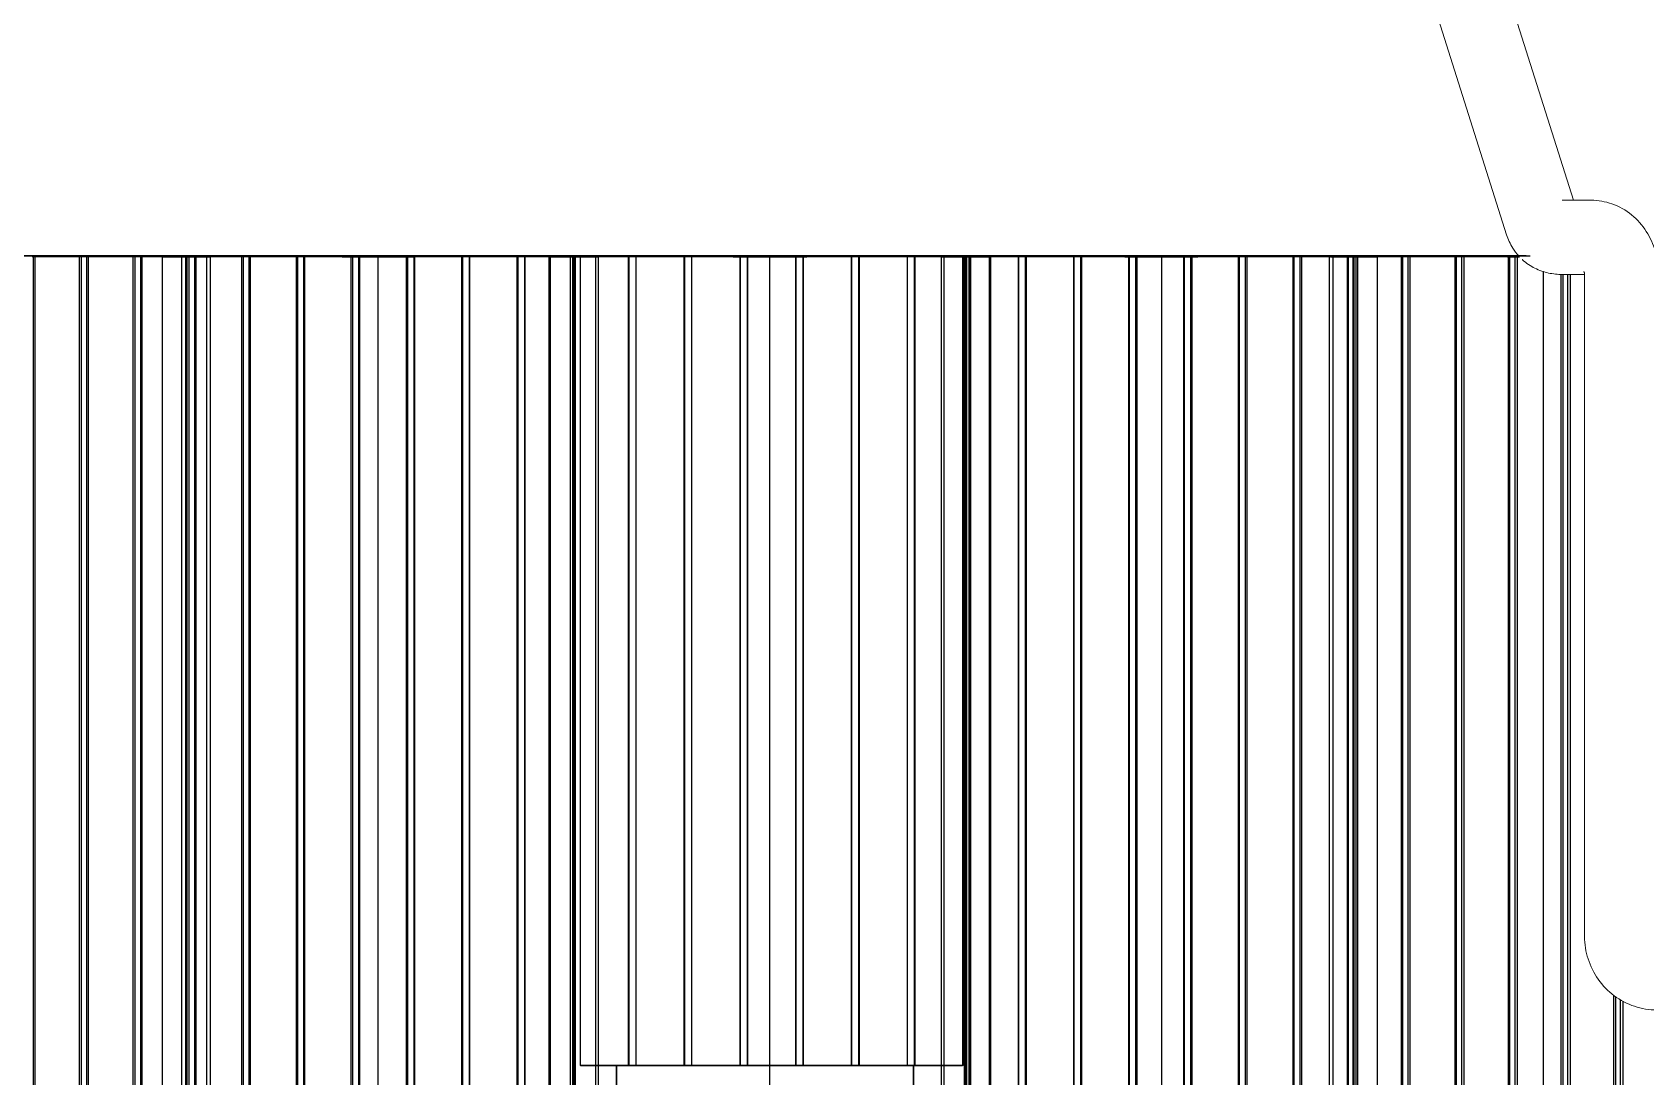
# Model space of a CAD drawing. Header units: millimetres. Extents: x -4172 to 126100, y -2 to 142133.
# Drawn here: x 96424 to 105122, y 44458 to 50088 of the extents above; entities that cross this region are included whole.
import ezdxf

# ---------------------------------------------------------------- set-up
doc = ezdxf.new("R2010")
doc.units = ezdxf.units.MM
doc.header["$LTSCALE"] = 100
doc.layers.add('P_Atmospheric Air (AA)', color=7, linetype='Continuous', lineweight=18, true_color=0x00e100)
doc.layers.add('Visible', color=7, linetype='Continuous', lineweight=25)

msp = doc.modelspace()

# ---------------------------------------------------------------- linework, layer by layer
at = {"layer": 'P_Atmospheric Air (AA)'}
for p, q in [((104732.13, 49182.58), (104407.05, 50209.07)), ((104371.56, 48996.27), (104025.72, 50088.31)), ((104828.24, 49182.58), (104671.32, 49182.58)), ((104791.72, 48782.58), (104671.32, 48782.58)), ((104791.72, 45217.58), (104791.72, 48782.58))]:
    msp.add_line(p, q, dxfattribs=at)
for points, knots in [([(104025.72, 50088.31), (103906.89, 50463.52), (103782.61, 50820.71), (103524.39, 51495.71), (103390.46, 51813.53), (103114.42, 52406.79), (102972.31, 52682.23), (102681.64, 53188.07), (102533.08, 53418.46), (102231.6, 53831.99), (102078.69, 54015.11), (101924.87, 54173.86)], [5.49778714, 5.49778714, 5.49778714, 5.49778714, 5.59168604, 5.59168604, 5.68558494, 5.68558494, 5.77948384, 5.77948384, 5.87338274, 5.87338274, 5.96728164, 5.96728164, 5.96728164, 5.96728164]), ([(105191.72, 48782.58), (105191.72, 48820.64), (105186.85, 48858.71), (105167.19, 48932.73), (105152.4, 48968.69), (105112.52, 49035.83), (105087.4, 49067.03), (105027.17, 49120.56), (104992.04, 49142.89), (104918.07, 49172.47), (104879.91, 49180.81), (104836.97, 49182.49), (104832.61, 49182.58), (104828.24, 49182.58)], [4.712389, 4.712389, 4.712389, 4.712389, 5.0265482, 5.0265482, 5.3407075, 5.3407075, 5.6548668, 5.6548668, 5.9672988, 5.9672988, 6.2510981, 6.2510981, 6.2831853, 6.2831853, 6.2831853, 6.2831853]), ([(104436.87, 48882.58), (104425.03, 48895.54), (104414.37, 48909.53), (104390.56, 48947.04), (104379.4, 48971.5), (104371.56, 48996.27)], [5.70553485, 5.70553485, 5.70553485, 5.70553485, 5.82943203, 5.82943203, 6.02243464, 6.02243464, 6.02243464, 6.02243464]), ([(104671.32, 48782.58), (104647.26, 48782.58), (104622.59, 48785.02), (104573.12, 48795.96), (104548.32, 48804.5), (104500.75, 48828.32), (104478.02, 48843.64), (104457.33, 48862.24), (104456.95, 48862.58), (104456.57, 48862.93)], [5.05742163, 5.05742163, 5.05742163, 5.05742163, 5.25042423, 5.25042423, 5.44342683, 5.44342683, 5.63642943, 5.63642943, 5.64002162, 5.64002162, 5.64002162, 5.64002162]), ([(104791.72, 48782.58), (104791.72, 48783.77), (104791.68, 48784.97), (104791.48, 48787.33), (104791.34, 48788.5), (104790.96, 48790.81), (104790.71, 48791.94), (104790.14, 48794.11), (104789.81, 48795.11), (104789.14, 48796.88), (104788.8, 48797.54), (104788.55, 48797.99), (104788.51, 48798.06), (104788.51, 48798.06)], [4.71238898, 4.71238898, 4.71238898, 4.71238898, 4.81057334, 4.81057334, 4.91191312, 4.91191312, 5.02286109, 5.02286109, 5.15093942, 5.15093942, 5.30620611, 5.30620611, 5.37557258, 5.37557258, 5.37557258, 5.37557258]), ([(105181.43, 44817.58), (105140.4, 44817.58), (105099.39, 44824.3), (105021.47, 44850.37), (104984.63, 44869.79), (104918.6, 44919.19), (104889.52, 44949.28), (104842.06, 45016.56), (104823.66, 45053.74), (104798.72, 45131.66), (104792.18, 45172.41), (104791.73, 45214.67), (104791.72, 45216.12), (104791.72, 45217.58)], [3.1415927, 3.1415927, 3.1415927, 3.1415927, 3.4488939, 3.4488939, 3.7587184, 3.7587184, 4.0728777, 4.0728777, 4.3870369, 4.3870369, 4.7011962, 4.7011962, 4.712389, 4.712389, 4.712389, 4.712389])]:
    msp.add_open_spline(points, degree=3, knots=knots, dxfattribs=at)
at = {"layer": 'Visible'}
for p, q in [((104477.3, 48882.58), (87120.63, 48882.58)), ((87220.63, 48882.58), (104440.21, 48882.58)), ((104437.21, 48882.58), (87245.63, 48882.58)), ((97125.87, 48877.58), (96423.77, 48877.58)), ((96438.87, 48882.58), (96428.38, 48882.58)), ((96428.38, 48882.58), (96428.38, 43017.58)), ((96428.38, 48882.58), (96678.18, 48882.58)), ((96438.87, 43017.58), (96438.87, 48882.58)), ((96687.92, 48882.58), (96438.87, 48882.58)), ((96678.18, 48882.58), (96687.92, 48882.58)), ((96678.18, 43017.58), (96678.18, 48882.58)), ((96687.92, 48882.58), (96687.92, 43017.58)), ((96716.61, 48882.58), (96716.61, 43017.58)), ((96726.34, 48882.58), (96716.61, 48882.58)), ((96716.61, 48882.58), (96968.05, 48882.58)), ((96726.34, 43017.58), (96726.34, 48882.58)), ((96977.02, 48882.58), (96726.34, 48882.58)), ((96968.05, 43017.58), (96968.05, 48882.58)), ((96968.05, 48882.58), (96977.02, 48882.58)), ((96977.02, 48882.58), (96977.02, 43017.58)), ((97015.68, 48882.58), (97006.71, 48882.58)), ((97006.71, 48882.58), (97006.71, 43017.58)), ((97006.71, 48882.58), (97259.67, 48882.58)), ((97015.68, 43017.58), (97015.68, 48882.58)), ((97267.87, 48882.58), (97015.68, 48882.58)), ((97125.77, 43017.58), (97125.77, 48877.58)), ((97125.87, 48877.58), (97126.16, 48877.58)), ((97126.16, 48877.58), (97230.84, 48877.58)), ((97126.16, 43017.58), (97126.16, 48877.58)), ((97230.84, 48877.58), (97247.62, 48877.58)), ((97230.84, 43017.58), (97230.84, 48877.58)), ((97256.08, 48877.58), (97247.62, 48877.58)), ((97251.16, 43017.58), (97251.16, 48877.58)), ((97256.08, 48877.58), (97365.01, 48877.58)), ((97256.08, 43017.58), (97256.08, 48877.58)), ((97259.67, 48882.58), (97267.87, 48882.58)), ((97259.67, 43017.58), (97259.67, 48882.58)), ((97267.87, 48882.58), (97267.87, 43017.58)), ((97298.55, 48882.58), (97298.55, 43017.58)), ((97306.76, 48882.58), (97298.55, 48882.58)), ((97298.55, 48882.58), (97552.89, 48882.58)), ((97306.76, 43017.58), (97306.76, 48882.58)), ((97560.32, 48882.58), (97306.76, 48882.58)), ((97365.01, 48877.58), (97378.89, 48877.58)), ((97365.01, 43017.58), (97365.01, 48877.58)), ((98094.16, 48877.58), (97378.89, 48877.58)), ((97384.04, 43017.58), (97384.04, 48877.58)), ((97552.89, 43017.58), (97552.89, 48882.58)), ((97552.89, 48882.58), (97560.32, 48882.58)), ((97560.32, 48882.58), (97560.32, 43017.58)), ((97599.41, 48882.58), (97591.97, 48882.58)), ((97591.97, 48882.58), (97591.97, 43017.58)), ((97591.97, 48882.58), (97847.56, 48882.58)), ((97599.41, 43017.58), (97599.41, 48882.58)), ((97854.22, 48882.58), (97599.41, 48882.58)), ((97847.56, 48882.58), (97854.22, 48882.58)), ((97847.56, 43017.58), (97847.56, 48882.58)), ((97854.22, 48882.58), (97854.22, 43017.58)), ((97886.83, 48882.58), (97886.83, 43017.58)), ((97893.49, 48882.58), (97886.83, 48882.58)), ((97886.83, 48882.58), (98143.54, 48882.58)), ((97893.49, 43017.58), (97893.49, 48882.58)), ((98149.42, 48882.58), (97893.49, 48882.58)), ((98094.16, 48877.58), (98288.69, 48877.58)), ((98143.54, 43017.58), (98143.54, 48882.58)), ((98143.54, 48882.58), (98149.42, 48882.58)), ((98149.42, 48882.58), (98149.42, 43017.58)), ((98188.86, 48882.58), (98182.97, 48882.58)), ((98182.97, 48882.58), (98182.97, 43017.58)), ((98182.97, 48882.58), (98440.68, 48882.58)), ((98188.86, 43017.58), (98188.86, 48882.58)), ((98445.78, 48882.58), (98188.86, 48882.58)), ((98288.69, 48877.58), (98486.89, 48877.58)), ((98288.69, 43017.58), (98288.69, 48877.58)), ((98440.68, 48882.58), (98445.78, 48882.58)), ((98440.68, 43017.58), (98440.68, 48882.58)), ((98445.78, 48882.58), (98445.78, 43017.58)), ((98480.25, 48882.58), (98480.25, 43017.58)), ((98485.35, 48882.58), (98480.25, 48882.58)), ((98480.25, 48882.58), (98738.81, 48882.58)), ((98485.35, 43017.58), (98485.35, 48882.58)), ((98743.13, 48882.58), (98485.35, 48882.58)), ((99212.21, 48877.58), (98486.89, 48877.58)), ((98738.81, 43017.58), (98738.81, 48882.58)), ((98738.81, 48882.58), (98743.13, 48882.58)), ((98743.13, 48882.58), (98743.13, 43017.58)), ((98782.82, 48882.58), (98778.51, 48882.58)), ((98778.51, 48882.58), (98778.51, 43017.58)), ((98778.51, 48882.58), (99037.79, 48882.58)), ((98782.82, 43017.58), (98782.82, 48882.58)), ((99041.32, 48882.58), (98782.82, 48882.58)), ((99037.79, 48882.58), (99041.32, 48882.58)), ((99037.79, 43017.58), (99037.79, 48882.58)), ((99041.32, 48882.58), (99041.32, 43017.58)), ((99077.59, 48882.58), (99077.59, 43017.58)), ((99081.12, 48882.58), (99077.59, 48882.58)), ((99077.59, 48882.58), (99337.47, 48882.58)), ((99081.12, 43017.58), (99081.12, 48882.58)), ((99340.22, 48882.58), (99081.12, 48882.58)), ((99210.36, 43017.58), (99210.36, 48877.58)), ((99212.21, 48877.58), (99217.19, 48877.58)), ((99217.19, 48877.58), (99326.12, 48877.58)), ((99217.19, 43017.58), (99217.19, 48877.58)), ((99326.12, 48877.58), (99337.3, 48877.58)), ((99326.12, 43017.58), (99326.12, 48877.58)), ((99346.75, 48877.58), (99337.3, 48877.58)), ((99337.47, 43017.58), (99337.47, 48882.58)), ((99337.47, 48882.58), (99340.22, 48882.58)), ((99339.66, 43017.58), (99339.66, 48877.58)), ((99340.22, 48882.58), (99340.22, 43017.58)), ((99345.64, 43017.58), (99345.64, 48877.58)), ((99346.75, 48877.58), (99352.04, 48877.58)), ((99352.04, 48877.58), (99462.39, 48877.58)), ((99352.04, 43017.58), (99352.04, 48877.58)), ((99377.35, 48882.58), (99377.35, 44517.58)), ((99380.09, 48882.58), (99377.35, 48882.58)), ((99377.35, 48882.58), (99637.7, 48882.58)), ((99380.09, 44517.58), (99380.09, 48882.58)), ((99639.65, 48882.58), (99380.09, 48882.58)), ((99462.39, 48877.58), (99471.95, 48877.58)), ((99462.39, 43017.58), (99462.39, 48877.58)), ((100201.69, 48877.58), (99471.95, 48877.58)), ((99475.49, 43017.58), (99475.49, 48877.58)), ((99637.7, 48882.58), (99639.65, 48882.58)), ((99637.7, 44517.58), (99637.7, 48882.58)), ((99639.65, 48882.58), (99639.65, 44517.58)), ((99677.63, 48882.58), (99677.63, 44517.58)), ((99679.59, 48882.58), (99677.63, 48882.58)), ((99677.63, 48882.58), (99938.31, 48882.58)), ((99679.59, 44517.58), (99679.59, 48882.58)), ((99939.47, 48882.58), (99679.59, 48882.58)), ((99938.31, 44517.58), (99938.31, 48882.58)), ((99938.31, 48882.58), (99939.47, 48882.58)), ((99939.47, 48882.58), (99939.47, 44517.58)), ((99978.29, 48882.58), (99978.29, 44517.58)), ((99979.45, 48882.58), (99978.29, 48882.58)), ((99978.29, 48882.58), (100239.16, 48882.58)), ((99979.45, 44517.58), (99979.45, 48882.58)), ((100239.53, 48882.58), (99979.45, 48882.58)), ((100201.69, 48877.58), (100400.64, 48877.58)), ((100239.16, 48882.58), (100239.53, 48882.58)), ((100239.16, 44517.58), (100239.16, 48882.58)), ((100239.53, 48882.58), (100239.53, 44517.58)), ((100279.16, 48882.58), (100279.16, 44517.58)), ((100279.53, 48882.58), (100279.16, 48882.58)), ((100279.16, 48882.58), (100540.09, 48882.58)), ((100279.53, 44517.58), (100279.53, 48882.58)), ((100539.67, 48882.58), (100279.53, 48882.58)), ((100400.64, 44352.58), (100400.64, 48877.58)), ((100400.64, 48877.58), (100599.58, 48877.58)), ((100539.67, 48882.58), (100539.67, 44517.58)), ((100540.09, 48882.58), (100539.67, 48882.58)), ((100540.09, 44517.58), (100540.09, 48882.58)), ((100579.67, 44517.58), (100579.67, 48882.58)), ((100579.67, 48882.58), (100580.09, 48882.58)), ((100839.74, 48882.58), (100579.67, 48882.58)), ((100580.09, 48882.58), (100580.09, 44517.58)), ((100580.09, 48882.58), (100840.95, 48882.58)), ((101329.32, 48877.58), (100599.58, 48877.58)), ((100839.74, 48882.58), (100839.74, 44517.58)), ((100840.95, 48882.58), (100839.74, 48882.58)), ((100840.95, 44517.58), (100840.95, 48882.58)), ((100879.71, 44517.58), (100879.71, 48882.58)), ((100879.71, 48882.58), (100880.92, 48882.58)), ((101139.58, 48882.58), (100879.71, 48882.58)), ((100880.92, 48882.58), (100880.92, 44517.58)), ((100880.92, 48882.58), (101141.58, 48882.58)), ((101139.58, 48882.58), (101139.58, 44517.58)), ((101141.58, 48882.58), (101139.58, 48882.58)), ((101141.58, 44517.58), (101141.58, 48882.58)), ((101179.52, 44517.58), (101179.52, 48882.58)), ((101179.52, 48882.58), (101181.52, 48882.58)), ((101439.05, 48882.58), (101179.52, 48882.58)), ((101181.52, 48882.58), (101181.52, 44517.58)), ((101181.52, 48882.58), (101441.84, 48882.58)), ((101325.78, 43017.58), (101325.78, 48877.58)), ((101329.32, 48877.58), (101338.88, 48877.58)), ((101338.88, 48877.58), (101449.24, 48877.58)), ((101338.88, 43017.58), (101338.88, 48877.58)), ((101439.05, 48882.58), (101439.05, 44517.58)), ((101441.84, 48882.58), (101439.05, 48882.58)), ((101441.84, 44517.58), (101441.84, 48882.58)), ((101449.24, 48877.58), (101454.52, 48877.58)), ((101449.24, 43017.58), (101449.24, 48877.58)), ((101463.97, 48877.58), (101454.52, 48877.58)), ((101455.64, 43017.58), (101455.64, 48877.58)), ((101461.62, 43017.58), (101461.62, 48877.58)), ((101463.97, 48877.58), (101475.15, 48877.58)), ((101475.15, 48877.58), (101584.08, 48877.58)), ((101475.15, 43017.58), (101475.15, 48877.58)), ((101478.92, 43017.58), (101478.92, 48882.58)), ((101478.92, 48882.58), (101481.71, 48882.58)), ((101737.99, 48882.58), (101478.92, 48882.58)), ((101481.71, 48882.58), (101481.71, 43017.58)), ((101481.71, 48882.58), (101741.56, 48882.58)), ((101584.08, 48877.58), (101589.07, 48877.58)), ((101584.08, 43017.58), (101584.08, 48877.58)), ((102314.38, 48877.58), (101589.07, 48877.58)), ((101590.92, 43017.58), (101590.92, 48877.58)), ((101737.99, 48882.58), (101737.99, 43017.58)), ((101741.56, 48882.58), (101737.99, 48882.58)), ((101741.56, 43017.58), (101741.56, 48882.58)), ((101777.78, 48882.58), (101781.35, 48882.58)), ((101777.78, 43017.58), (101777.78, 48882.58)), ((102036.24, 48882.58), (101777.78, 48882.58)), ((101781.35, 48882.58), (101781.35, 43017.58)), ((101781.35, 48882.58), (102040.6, 48882.58)), ((102040.6, 48882.58), (102036.24, 48882.58)), ((102036.24, 48882.58), (102036.24, 43474.69)), ((102040.6, 43476.31), (102040.6, 48882.58)), ((102075.93, 43480.33), (102075.93, 48882.58)), ((102075.93, 48882.58), (102080.29, 48882.58)), ((102333.66, 48882.58), (102075.93, 48882.58)), ((102080.29, 48882.58), (102080.29, 43479.87)), ((102080.29, 48882.58), (102338.81, 48882.58)), ((102314.38, 48877.58), (102512.58, 48877.58)), ((102333.66, 48882.58), (102333.66, 43017.58)), ((102338.81, 48882.58), (102333.66, 48882.58)), ((102338.81, 43017.58), (102338.81, 48882.58)), ((102373.22, 48882.58), (102378.37, 48882.58)), ((102373.22, 43017.58), (102373.22, 48882.58)), ((102630.09, 48882.58), (102373.22, 48882.58)), ((102378.37, 48882.58), (102378.37, 43017.58)), ((102378.37, 48882.58), (102636.02, 48882.58)), ((102512.58, 48877.58), (102707.11, 48877.58)), ((102512.58, 43017.58), (102512.58, 48877.58)), ((102636.02, 48882.58), (102630.09, 48882.58)), ((102630.09, 48882.58), (102630.09, 43017.58)), ((102636.02, 43017.58), (102636.02, 48882.58)), ((102669.51, 43017.58), (102669.51, 48882.58)), ((102669.51, 48882.58), (102675.44, 48882.58)), ((102925.38, 48882.58), (102669.51, 48882.58)), ((102675.44, 48882.58), (102675.44, 43017.58)), ((102675.44, 48882.58), (102932.09, 48882.58)), ((103422.39, 48877.58), (102707.11, 48877.58)), ((102925.38, 48882.58), (102925.38, 43017.58)), ((102932.09, 48882.58), (102925.38, 48882.58)), ((102932.09, 43017.58), (102932.09, 48882.58)), ((102964.64, 48882.58), (102971.35, 48882.58)), ((102964.64, 43017.58), (102964.64, 48882.58)), ((103219.38, 48882.58), (102964.64, 48882.58)), ((102971.35, 48882.58), (102971.35, 43017.58)), ((102971.35, 48882.58), (103226.86, 48882.58)), ((103226.86, 48882.58), (103219.38, 48882.58)), ((103219.38, 48882.58), (103219.38, 43017.58)), ((103226.86, 43017.58), (103226.86, 48882.58)), ((103258.46, 43017.58), (103258.46, 48882.58)), ((103258.46, 48882.58), (103265.94, 48882.58)), ((103511.95, 48882.58), (103258.46, 48882.58)), ((103265.94, 48882.58), (103265.94, 43017.58)), ((103265.94, 48882.58), (103520.2, 48882.58)), ((103417.24, 43017.58), (103417.24, 48877.58)), ((103422.39, 48877.58), (103436.26, 48877.58)), ((103436.26, 48877.58), (103545.19, 48877.58)), ((103436.26, 43017.58), (103436.26, 48877.58)), ((103511.95, 48882.58), (103511.95, 43017.58)), ((103520.2, 48882.58), (103511.95, 48882.58)), ((103520.2, 43017.58), (103520.2, 48882.58)), ((103545.19, 43017.58), (103545.19, 48877.58)), ((103553.65, 48877.58), (103545.19, 48877.58)), ((103550.11, 43017.58), (103550.11, 48877.58)), ((103550.82, 48882.58), (103559.07, 48882.58)), ((103550.82, 43017.58), (103550.82, 48882.58)), ((103802.92, 48882.58), (103550.82, 48882.58)), ((103553.65, 48877.58), (103570.44, 48877.58)), ((103559.07, 48882.58), (103559.07, 43017.58)), ((103559.07, 48882.58), (103811.94, 48882.58)), ((103570.44, 48877.58), (103675.11, 48877.58)), ((103570.44, 43017.58), (103570.44, 48877.58)), ((103675.11, 48877.58), (103675.4, 48877.58)), ((103675.11, 43017.58), (103675.11, 48877.58)), ((104377.5, 48877.58), (103675.4, 48877.58)), ((103675.5, 43017.58), (103675.5, 48877.58)), ((103811.94, 48882.58), (103802.92, 48882.58)), ((103802.92, 48882.58), (103802.92, 43017.58)), ((103811.94, 43017.58), (103811.94, 48882.58)), ((103841.57, 43017.58), (103841.57, 48882.58)), ((103841.57, 48882.58), (103850.59, 48882.58)), ((104092.15, 48882.58), (103841.57, 48882.58)), ((103850.59, 48882.58), (103850.59, 43017.58)), ((103850.59, 48882.58), (104101.93, 48882.58)), ((104092.15, 48882.58), (104092.15, 43017.58)), ((104101.93, 48882.58), (104092.15, 48882.58)), ((104101.93, 43017.58), (104101.93, 48882.58)), ((104130.56, 48882.58), (104140.34, 48882.58)), ((104130.56, 43017.58), (104130.56, 48882.58)), ((104379.5, 48882.58), (104130.56, 48882.58)), ((104140.34, 48882.58), (104140.34, 43017.58)), ((104140.34, 48882.58), (104390.04, 48882.58)), ((104377.5, 48877.58), (104441.85, 48877.58)), ((104390.04, 48882.58), (104379.5, 48882.58)), ((104379.5, 48882.58), (104379.5, 43017.58)), ((104390.04, 43017.58), (104390.04, 48882.58)), ((104417.65, 43017.58), (104417.65, 48882.58)), ((104417.65, 48882.58), (104428.19, 48882.58)), ((104477.3, 48882.58), (104417.65, 48882.58)), ((104428.19, 48882.58), (104428.19, 43017.58)), ((104428.19, 48882.58), (104498.65, 48882.58)), ((104569.81, 43017.58), (104569.81, 48798.03)), ((104664.82, 48782.64), (104664.82, 43017.58)), ((104676.11, 43017.58), (104676.11, 48782.79)), ((104702.68, 43017.58), (104702.68, 48782.58)), ((104713.97, 48782.58), (104713.97, 43017.58)), ((104947.96, 44897.27), (104947.96, 43017.58)), ((104959.99, 43017.58), (104959.99, 44888.39)), ((104985.52, 43017.58), (104985.52, 44871.77)), ((104997.56, 44864.87), (104997.56, 43017.58)), ((99380.09, 44517.58), (99377.35, 44517.58)), ((99637.7, 44517.58), (99377.35, 44517.58)), ((99380.09, 44517.58), (99639.65, 44517.58)), ((99573.72, 43017.58), (99573.72, 44517.58)), ((99574.11, 44517.58), (99573.72, 44517.58)), ((101173.72, 44517.58), (99573.72, 44517.58)), ((99574.11, 44517.58), (101174.11, 44517.58)), ((99574.11, 44517.58), (99574.11, 43017.58)), ((99637.7, 44517.58), (99639.65, 44517.58)), ((99679.59, 44517.58), (99677.63, 44517.58)), ((99938.31, 44517.58), (99677.63, 44517.58)), ((99679.59, 44517.58), (99939.47, 44517.58)), ((99938.31, 44517.58), (99939.47, 44517.58)), ((99979.45, 44517.58), (99978.29, 44517.58)), ((100239.16, 44517.58), (99978.29, 44517.58)), ((99979.45, 44517.58), (100239.53, 44517.58)), ((100239.16, 44517.58), (100239.53, 44517.58)), ((100279.53, 44517.58), (100279.16, 44517.58)), ((100540.09, 44517.58), (100279.16, 44517.58)), ((100279.53, 44517.58), (100539.67, 44517.58)), ((100540.09, 44517.58), (100539.67, 44517.58)), ((100579.67, 44517.58), (100580.09, 44517.58)), ((100579.67, 44517.58), (100839.74, 44517.58)), ((100840.95, 44517.58), (100580.09, 44517.58)), ((100840.95, 44517.58), (100839.74, 44517.58)), ((100879.71, 44517.58), (100880.92, 44517.58)), ((100879.71, 44517.58), (101139.58, 44517.58)), ((101141.58, 44517.58), (100880.92, 44517.58)), ((101141.58, 44517.58), (101139.58, 44517.58)), ((101173.72, 44517.58), (101173.72, 43017.58)), ((101173.72, 44517.58), (101174.11, 44517.58)), ((101174.11, 43017.58), (101174.11, 44517.58)), ((101179.52, 44517.58), (101181.52, 44517.58)), ((101179.52, 44517.58), (101439.05, 44517.58)), ((101441.84, 44517.58), (101181.52, 44517.58)), ((101441.84, 44517.58), (101439.05, 44517.58))]:
    msp.add_line(p, q, dxfattribs=at)
msp.add_arc((100400.63, 37769.16), 17108.42, 40.510533, 139.489467, dxfattribs=at)

doc.saveas('drawing.dxf')
